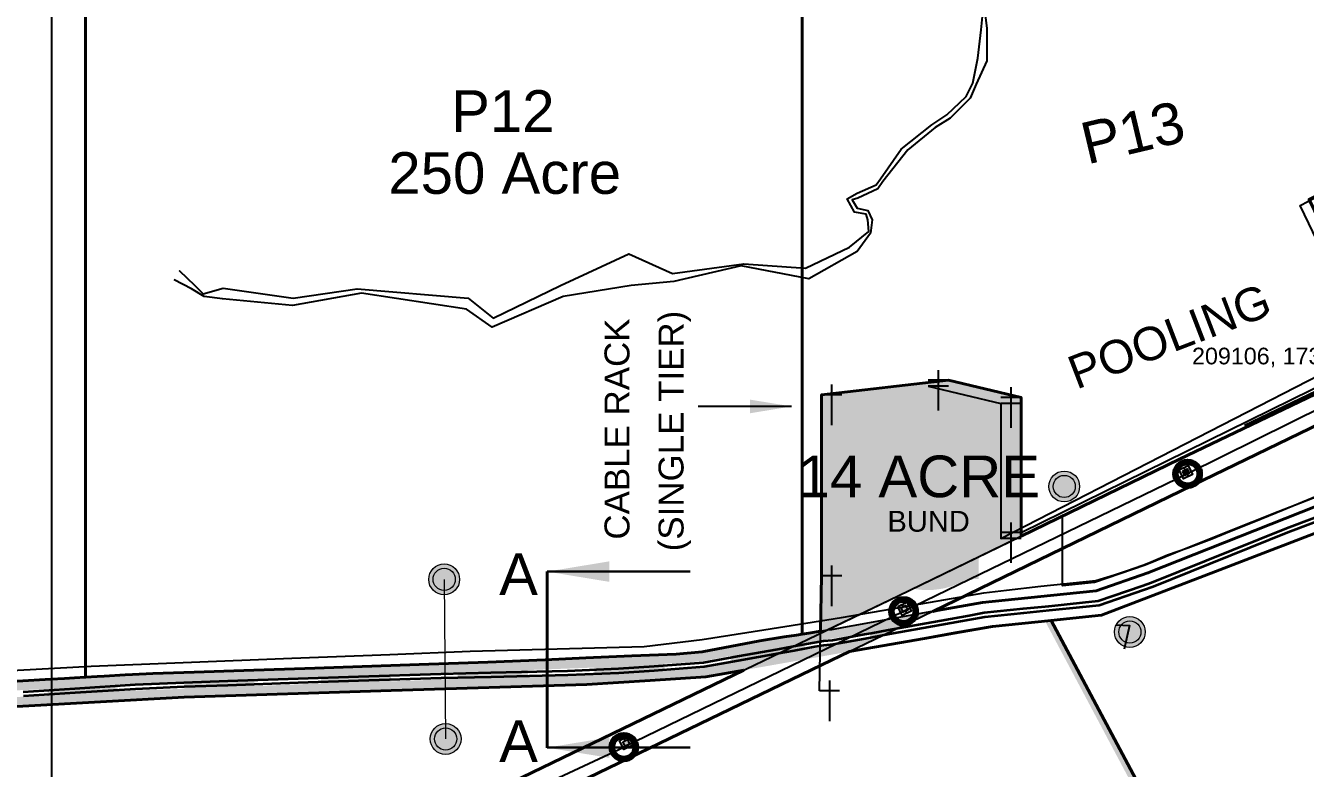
# Model space of a CAD drawing. Header units: metres. Extents: x 201400 to 215600, y 173235 to 1738400.
# Drawn here: x 207469 to 209005, y 1732892 to 1733784 of the extents above; entities that cross this region are included whole.
import ezdxf

# ---------------------------------------------------------------- set-up
doc = ezdxf.new("R2010")
doc.units = ezdxf.units.M
doc.header["$PDMODE"] = 1
doc.header["$PDSIZE"] = -10
for name, color, linetype in [('220 KV POWER LINE', 1, 'Continuous'), ('B.T. ROAD', 7, 'Continuous'), ('GRID LINES', 250, 'Continuous'), ('name power lines', 1, 'Continuous'), ('Names', 1, 'Continuous'), ('road', 10, 'Continuous')]:
    doc.layers.add(name, color=color, linetype=linetype)
doc.layers.add('250Acres', color=7, linetype='Continuous', lineweight=25)
doc.layers.add('BUND', color=7, linetype='Continuous', true_color=0x3dcfff)
doc.layers.add('STREAM', color=7, linetype='Continuous', lineweight=0, true_color=0x3dcfff)
doc.styles.get("Standard").update_dxf_attribs({"font": 'arial.ttf', "height": 50})
doc.linetypes.add('ZIGZAG', pattern='A,0.0001,-0.2,[131,ltypeshp.shx,S=0.2,R=0,X=-0.2,Y=0],-0.4,[131,ltypeshp.shx,S=0.2,R=180,X=0.2,Y=0],-0.2', length=0.8001)
doc.dimstyles.get("Standard").update_dxf_attribs({"dimtxt": 50, "dimasz": 0.18, "dimexe": 0.18, "dimexo": 0.0625, "dimgap": 0.09, "dimtad": 0, "dimtih": 1, "dimtoh": 1, "dimdec": 4, "dimzin": 0, "dimdsep": 46, "dimtxsty": 'Standard', "dimcen": 0.09, "dimadec": 0, "dimazin": 0, "dimtfac": 1, "dimtdec": 4, "dimtofl": 0, "dimtmove": 0, "dimatfit": 3, "dimfxl": 1, "dimtolj": 1, "dimtzin": 0, "dimarcsym": 0})

msp = doc.modelspace()

# ---------------------------------------------------------------- hatches: boundary and pattern name
at = {"true_color": 0xd7ecd5}
h = msp.add_hatch(color=254, dxfattribs=at)
h.dxf.hatch_style = 1
h.paths.add_polyline_path([(208663.9, 1733337.8), (208576.8, 1733358.5), (208424.4, 1733341), (208424.4, 1733123.7), (208423.1, 1733057.1), (208430.2, 1733058.2), (208516.4, 1733099.8), (208663.9, 1733171.3), (208663.9, 1733183.7)])
at = {"linetype": 'Continuous', "ltscale": 50}
msp.add_hatch(color=1, dxfattribs=at).paths.add_polyline_path([(208866, 1733246.6), (208863.4, 1733252), (208858, 1733249.4), (208860.6, 1733244)])
h = msp.add_hatch(color=253)
h.dxf.hatch_style = 1
h.paths.add_polyline_path([(207081.9, 1732996.2), (207161.6, 1732989.9), (207161, 1732982), (207081.2, 1732988.2)], flags=16)
h.paths.add_polyline_path([(206999.9, 1732993.7), (206920.2, 1733000), (206920.8, 1733008), (207000.5, 1733001.7)], flags=16)
h.paths.add_polyline_path([(207251.1, 1732985), (207285.2, 1732982.7), (207331.2, 1732983.4), (207330.7, 1732975.4), (207285, 1732974.7), (207250.6, 1732977)], flags=16)
h.paths.add_polyline_path([(206858.8, 1733003.1), (206779.1, 1733009.3), (206779.7, 1733017.3), (206859.4, 1733011)], flags=16)
h.paths.add_polyline_path([(206717.8, 1733014.1), (206638.1, 1733020.4), (206638.7, 1733028.3), (206718.5, 1733022.1)], flags=16)
h.paths.add_polyline_path([(207414.9, 1732984.6), (207494.9, 1732987.6), (207495.2, 1732979.6), (207415.2, 1732976.6)], flags=16)
h.paths.add_polyline_path([(206586.7, 1733052.4), (206582.7, 1733045.5), (206547.7, 1733065.8), (206545.6, 1733066.2), (206529.8, 1733059), (206513.1, 1733047.6), (206508.3, 1733054), (206525.9, 1733066), (206544.4, 1733074.5), (206550.4, 1733073.5)], flags=16)
h.paths.add_polyline_path([(206462.6, 1733013), (206453.6, 1733006.9), (206425.4, 1732983.1), (206413.8, 1732977.9), (206397.5, 1732974.3), (206385.1, 1732973.1), (206384.1, 1732981.1), (206396.2, 1732982.2), (206411.4, 1732985.6), (206421.2, 1732989.9), (206448.8, 1733013.2), (206458, 1733019.6)], flags=16)
h.paths.add_polyline_path([(206316.2, 1732966.6), (206228.4, 1732958.3), (206227.6, 1732966.3), (206315.5, 1732974.6)], flags=16)
h.paths.add_polyline_path([(206179, 1732966.8), (206154.4, 1732956.7), (206159.1, 1732946.7), (206163.2, 1732939.8), (206178.8, 1732901.4), (206182.9, 1732903.8), (206234.8, 1732917.7), (206331.8, 1732926.9), (206321.4, 1732956), (206399.2, 1732963.4), (206408.4, 1732965.4), (206417.2, 1732967.4), (206424.5, 1732970.6), (206431.8, 1732973.9), (206544.1, 1733054.7), (206634.6, 1733009.7), (206745.1, 1733001), (206857.5, 1732992.2), (206976.7, 1732984.2), (207080.5, 1732977.1), (207182.3, 1732970.4), (207283.3, 1732963.7), (207458.2, 1732966.8), (207541.9, 1732971.5), (207541.9, 1733002), (207527.3, 1733001.1), (207515.4, 1733000.5), (207499.1, 1732999.6), (207458.4, 1732997.3), (207444.5, 1732996.5), (207439, 1732996.2), (207432.9, 1732995.9), (207428.1, 1732995.8), (207406.7, 1732995.5), (207383.1, 1732995.1), (207319.3, 1732994.2), (207295.1, 1732993.8), (207285.5, 1732993.7), (207052.9, 1733009.1), (207035.6, 1733010.3), (206852.8, 1733022.6), (206703.2, 1733034.3), (206641.3, 1733039.2), (206605.2, 1733054.3), (206578.6, 1733069.8), (206554.2, 1733084.1), (206542.9, 1733085.8), (206520.5, 1733075.6), (206481.4, 1733048.9), (206442.1, 1733022), (206429.4, 1733011.3), (206415.3, 1732999.3), (206410.2, 1732997.1), (206407.9, 1732996), (206394.5, 1732993.1), (206371, 1732990.9), (206348.1, 1732988.7), (206325.2, 1732986.5), (206225.4, 1732977.1), (206201.5, 1732971.9)])
h = msp.add_hatch(color=253)
h.dxf.hatch_style = 1
h.paths.add_polyline_path([(208331, 1733010.4), (208457.8, 1733032.7), (208531.6, 1733068.2), (208557.9, 1733081), (208473.3, 1733065.6), (208450.6, 1733061.5), (208436.2, 1733058.8), (208431.4, 1733058.4), (208409, 1733054.9), (208394.2, 1733052.5), (208379.6, 1733050.2), (208350.2, 1733045.6), (208281.2, 1733032.2), (208249.7, 1733029.7), (208196.7, 1733027.4), (208141.4, 1733025), (208092.6, 1733022.8), (208023.8, 1733019.9), (207941.2, 1733017.1), (207815.9, 1733012.9), (207730.9, 1733010), (207671.3, 1733008), (207621.3, 1733006.3), (207597.2, 1733005.2), (207588.2, 1733004.6), (207563, 1733003.2), (207554.7, 1733002.7), (207541.9, 1733002), (207541.9, 1732971.5), (207659, 1732977.9), (207907.6, 1732985.9), (208142.4, 1732993.1), (208218.6, 1732998.1), (208285.6, 1733002.4)])
h.paths.add_polyline_path([(208071.7, 1733010.5), (208151.6, 1733013.5), (208151.9, 1733005.5), (208072, 1733002.5)], flags=16)
h.paths.add_polyline_path([(207987.4, 1733008), (207987.7, 1733000), (207907.8, 1732996.9), (207907.5, 1733004.9)], flags=16)
h.paths.add_polyline_path([(208235.8, 1733018.1), (208250.4, 1733018.7), (208282.7, 1733021.2), (208315.5, 1733027.6), (208315.8, 1733019.5), (208283.8, 1733013.3), (208269.4, 1733012.2), (208260.6, 1733011.5), (208256.6, 1733011.2), (208251.7, 1733010.8), (208242.4, 1733010.3), (208236.1, 1733010.1)], flags=16)
h.paths.add_polyline_path([(207823.2, 1733002.4), (207823.5, 1732994.4), (207743.5, 1732991.4), (207743.2, 1732999.4)], flags=16)
h.paths.add_polyline_path([(207659, 1732996.1), (207659.3, 1732988.1), (207579.4, 1732985.1), (207579, 1732993.1)], flags=16)
h.paths.add_polyline_path([(208403.3, 1733042.8), (208482.2, 1733055.7), (208483.5, 1733047.8), (208404.6, 1733034.9)], flags=16)
h = msp.add_hatch(color=253)
h.dxf.hatch_style = 1
h.paths.add_polyline_path([(208700.3, 1733070.1), (208692.8, 1733069.3), (208870.3, 1732736.1), (209427.5, 1732736.5), (209301.9, 1732693.9), (209268.2, 1732679.7), (209169.9, 1732612.5), (209169.6, 1732530.2), (209023.8, 1732541.5), (208985, 1732543.3), (208889.5, 1732547.8), (208876.2, 1732548.4), (208847.9, 1732549.1), (208804, 1732550.2), (208767.9, 1732551.1), (208637.7, 1732555.2), (208647.6, 1732419), (208649.4, 1732410.4), (208663.9, 1732232.9), (208543.6, 1732293.9), (208543.4, 1732286.2), (208671.9, 1732221), (208656.3, 1732411.3), (208654.6, 1732419.9), (208645.3, 1732548), (208767.7, 1732544.1), (208803.8, 1732543.2), (208847.8, 1732542.1), (208876, 1732541.4), (208889.2, 1732540.8), (208984.7, 1732536.3), (209023.4, 1732534.6), (209176.6, 1732522.6), (209176.9, 1732608.8), (209271.6, 1732673.5), (209304.4, 1732687.3), (209470, 1732743.5), (208874.5, 1732743.1)])
h.paths.add_polyline_path([(208855.8, 1732711.1), (208884.5, 1732722.7), (208875.9, 1732744), (208847.2, 1732732.4)], flags=25)
at = {"layer": 'name power lines', "linetype": 'Continuous', "ltscale": 190}
h = msp.add_hatch(color=1, dxfattribs=at)
h.paths.add_polyline_path([(208520, 1733085.4), (208525.4, 1733088), (208528, 1733082.6), (208522.6, 1733080)])
h.paths.add_polyline_path([(208186, 1732924.4), (208191.4, 1732927), (208194, 1732921.6), (208188.6, 1732919)])
h.paths.add_polyline_path([(207833, 1732754.4), (207838.4, 1732757), (207841, 1732751.6), (207835.6, 1732749)])
h.paths.add_polyline_path([(207429, 1732557.4), (207434.4, 1732560), (207437, 1732554.6), (207431.6, 1732552)])
h.paths.add_polyline_path([(207143, 1732420.4), (207148.4, 1732423), (207151, 1732417.6), (207145.6, 1732415)])
h.paths.add_polyline_path([(206861, 1732284.4), (206866.4, 1732287), (206869, 1732281.6), (206863.6, 1732279)])
h.paths.add_polyline_path([(206520, 1732122.4), (206525.4, 1732125), (206528, 1732119.6), (206522.6, 1732117)])
h.paths.add_polyline_path([(206095, 1731922.4), (206100.4, 1731925), (206103, 1731919.6), (206097.6, 1731917)])
h.paths.add_polyline_path([(205727, 1731742.4), (205732.4, 1731745), (205735, 1731739.6), (205729.6, 1731737)])
h.paths.add_polyline_path([(205404, 1731593.4), (205409.4, 1731596), (205412, 1731590.6), (205406.6, 1731588)])
at = {"layer": 'STREAM'}
h = msp.add_hatch(color=256, dxfattribs=at)
h.dxf.hatch_style = 1
edge = h.paths.add_edge_path()
edge.add_arc((208581, 1733230.8), 135.4, 175.2713, 228.3721)
edge.add_arc((208551.8, 1733197.9), 91.4, 228.3721, 301.1972)
edge.add_arc((208515.6, 1733185), 106, 321.9952, 395.013)
edge.add_arc((208526.6, 1733101.7), 162.8, 62.2364, 118.9814)
edge.add_arc((208449.3, 1733241.2), 3.35, 118.9814, 167.222)
h = msp.add_hatch(color=256, dxfattribs=at)
h.dxf.hatch_style = 1
edge = h.paths.add_edge_path()
edge.add_arc((208715.8, 1733230.9), 18.5, 0, 360)
edge = h.paths.add_edge_path()
edge.add_arc((208794.6, 1733056.2), 18.5, 0, 360)
h = msp.add_hatch(color=256, dxfattribs=at)
h.dxf.hatch_style = 1
edge = h.paths.add_edge_path()
edge.add_arc((207971.3, 1733119.4), 18.5, 0, 360)
edge = h.paths.add_edge_path()
edge.add_arc((207973, 1732927.8), 18.5, 0, 360)

# ---------------------------------------------------------------- linework, layer by layer
at = {"color": 1}
for p, q in [((208564.6, 1733370.7), (208564.6, 1733322.1)), ((208576.8, 1733358.5), (208552.5, 1733358.5)), ((208448.7, 1733341), (208424.4, 1733341)), ((208436.5, 1733353.2), (208436.5, 1733304.5)), ((208576.8, 1733351.3), (208552.5, 1733351.3)), ((208651.8, 1733350), (208651.8, 1733301.3)), ((208663.9, 1733337.8), (208639.6, 1733337.8)), ((208663.9, 1733330.5), (208639.6, 1733330.5)), ((208651.8, 1733187.7), (208651.8, 1733139.1)), ((208663.9, 1733175.5), (208639.6, 1733175.5)), ((208663.9, 1733168.3), (208639.6, 1733168.3)), ((208448.7, 1733123.7), (208424.4, 1733123.7)), ((208436.5, 1733135.9), (208436.5, 1733087.2)), ((208446.1, 1732985.7), (208421.8, 1732985.7)), ((208433.9, 1732997.9), (208433.9, 1732949.2))]:
    msp.add_line(p, q, dxfattribs=at)
at = {"color": 1, "linetype": 'Continuous', "ltscale": 50}
for p, q in [((208859.8, 1733252.5), (208860.7, 1733250.7)), ((208863.3, 1733245.3), (208864.2, 1733243.5)), ((208521.8, 1733088.5), (208522.7, 1733086.7)), ((208525.3, 1733081.3), (208526.2, 1733079.5)), ((208187.8, 1732927.5), (208188.7, 1732925.7)), ((208191.3, 1732920.3), (208192.2, 1732918.5))]:
    msp.add_line(p, q, dxfattribs=at)
at = {"color": 6, "flags": 128}
msp.add_lwpolyline([(209155.6, 1733946.9), (209108.2, 1733923.6), (208401, 1733923.6), (208401, 1733053.6), (208409, 1733054.9), (208430.2, 1733058.2), (208516.4, 1733099.8), (208854.4, 1733263.8), (209103, 1733382.9), (209009.8, 1733575.5), (209189.4, 1733663.5), (209194.9, 1733652.2), (209186.6, 1733663.5)], close=True, dxfattribs=at)
at = {"color": 1, "linetype": 'Continuous', "ltscale": 50, "elevation": 298.7}
msp.add_lwpolyline([(207207.3, 1732467.3), (207425.4, 1732571.8), (207829.4, 1732768.7), (208182.4, 1732938.8), (208516.4, 1733099.8), (208854.4, 1733263.8), (209190.4, 1733424.7), (209454.3, 1733554.3)], dxfattribs=at)
at = {"color": 1, "linetype": 'Continuous', "ltscale": 50}
for points in [[(209465.1, 1733520.7), (209205.6, 1733393.3), (208869.6, 1733232.2), (208531.6, 1733068.2), (208197.6, 1732907.2), (207844.6, 1732737.3), (207440.6, 1732540.2), (207217.1, 1732433.2)], [(208854, 1733250.8), (208864.8, 1733256), (208870, 1733245.2), (208859.1, 1733240), (208854, 1733250.8)], [(208858, 1733249.4), (208863.4, 1733252), (208866, 1733246.6), (208860.6, 1733244), (208858, 1733249.4)], [(208516, 1733086.8), (208526.8, 1733092), (208532, 1733081.2), (208521.1, 1733076), (208516, 1733086.8)], [(208520, 1733085.4), (208525.4, 1733088), (208528, 1733082.6), (208522.6, 1733080), (208520, 1733085.4)], [(208182, 1732925.8), (208192.8, 1732931), (208198, 1732920.2), (208187.1, 1732915), (208182, 1732925.8)], [(208186, 1732924.4), (208191.4, 1732927), (208194, 1732921.6), (208188.6, 1732919), (208186, 1732924.4)]]:
    msp.add_lwpolyline(points, dxfattribs=at)
at = {"flags": 128}
for points in [[(208552.5, 1733351.3), (208639.6, 1733330.5), (208639.6, 1733168.3), (208639.6, 1733168.3), (209082.4, 1733395.7)], [(208663.9, 1733337.8), (208663.9, 1733175.5), (209088, 1733384)], [(208421.8, 1732985.7), (208424.4, 1733123.7), (208424.4, 1733341), (208576.8, 1733358.5)], [(208576.8, 1733358.5), (208663.9, 1733337.8)]]:
    msp.add_lwpolyline(points, dxfattribs=at)
at = {"color": 7, "flags": 128}
msp.add_lwpolyline([(208663.9, 1733337.8), (208576.8, 1733358.5), (208424.4, 1733341), (208424.4, 1733123.7), (208423.1, 1733057.1), (208430.2, 1733058.2), (208516.4, 1733099.8), (208663.9, 1733171.3), (208663.9, 1733183.7)], close=True, dxfattribs=at)
msp.add_lwpolyline([(209036.8, 1733214.6), (208816.3, 1733127.2), (208754.1, 1733105.8), (208715, 1733101.8), (208617.7, 1733091.8), (208563.4, 1733082), (208473.3, 1733065.6), (208450.6, 1733061.5), (208436.2, 1733058.8), (208431.4, 1733058.4), (208409, 1733054.9), (208394.2, 1733052.5), (208379.6, 1733050.2), (208350.2, 1733045.6), (208281.2, 1733032.2), (208249.7, 1733029.7), (208196.7, 1733027.4), (208141.4, 1733025), (208092.6, 1733022.8), (208023.8, 1733019.9), (207941.2, 1733017.1), (207815.9, 1733012.9), (207730.9, 1733010), (207671.3, 1733008), (207621.3, 1733006.3), (207597.2, 1733005.2), (207588.2, 1733004.6), (207563, 1733003.2), (207554.7, 1733002.7), (207541.9, 1733002), (207527.3, 1733001.1), (207515.4, 1733000.5), (207499.1, 1732999.6), (207458.4, 1732997.3)])
at = {"color": 5}
msp.add_point((208700.3, 1733070.1), dxfattribs=at)
at = {"color": 2}
msp.add_point((208584, 1733054), dxfattribs=at)
msp.add_point((208584, 1733054), dxfattribs=at)
at = {"color": 6}
msp.add_point((208584, 1733054), dxfattribs=at)
at = {"color": 5, "lineweight": 35}
for p in [(208330, 1733010), (207631, 1732976)]:
    msp.add_point(p, dxfattribs=at)
at = {"layer": '220 KV POWER LINE', "linetype": 'ZIGZAG', "ltscale": 50}
for points, elevation in [([(210506, 1734029), (210213, 1733888), (209843, 1733713), (209473, 1733544), (209193, 1733409), (208864, 1733246), (208523, 1733081), (208187, 1732918)], 283.8), ([(210506, 1734029), (210213, 1733888), (209843, 1733713), (209473, 1733544), (209193, 1733409), (208864, 1733246), (208523, 1733081), (208187, 1732918)], 283.8), ([(207838.1, 1732755), (208187, 1732918)], 287.1), ([(207838.1, 1732755), (208187, 1732918)], 287.1)]:
    msp.add_lwpolyline(points, dxfattribs=dict(at, elevation=elevation))
at = {"layer": '220 KV POWER LINE', "color": 7, "elevation": 309.5, "flags": 128}
msp.add_lwpolyline([(208094.8, 1733128.7), (208094.8, 1732917.9)], dxfattribs=at)
at = {"layer": '220 KV POWER LINE', "linetype": 'ZIGZAG', "lineweight": 140, "ltscale": 25}
for centre in [(208864, 1733246, 283.8), (208864, 1733246, 283.8), (208864, 1733246, 283.8), (208523, 1733081, 283.8), (208523, 1733081, 283.8), (208523, 1733081, 283.8), (208187, 1732918, 283.8), (208187, 1732918, 283.8), (208187, 1732918, 283.8)]:
    msp.add_circle(centre, 14.4, dxfattribs=at)
at = {"layer": '250Acres', "color": 5, "lineweight": 40, "flags": 128}
for points in [[(207458.4, 1732997.3), (207499.1, 1732999.6), (207515.4, 1733000.5), (207527.3, 1733001.1), (207540.5, 1733001.9), (207540.5, 1734278.6), (207450.6, 1734295.3)], [(208583.5, 1733054.8), (208583.5, 1733054.8), (208629.6, 1733062.9), (208700.3, 1733070.1), (208711.1, 1733071.2), (208760.5, 1733076.3), (208902.8, 1733131), (209046.3, 1733186.1), (209340.7, 1733275.9), (209383.6, 1733291.1), (209467.4, 1733320.6), (209497.8, 1733331.2), (209669.2, 1733391.4), (209696.2, 1733402.4)], [(209470, 1732743.5), (208874.5, 1732743.1), (208700.3, 1733070.1), (208711.1, 1733071.2), (208760.5, 1733076.3), (208902.8, 1733131), (209046.3, 1733186.1)], [(207216.7, 1732433), (208424.7, 1733016.7), (208457.8, 1733032.7), (208548, 1733048.5), (208583.5, 1733054.8), (208629.6, 1733062.9), (208700.3, 1733070.1), (208874.5, 1732743.1), (209470, 1732743.5)], [(208874.5, 1732743.1), (208700.3, 1733070.1), (208629.6, 1733062.9), (208584.8, 1733055), (208548, 1733048.5), (208457.8, 1733032.7), (208424.7, 1733016.7), (207216.7, 1732433), (207333.8, 1732103.7)]]:
    msp.add_lwpolyline(points, dxfattribs=at)
for points in [[(208401, 1734118.5), (207540.5, 1734278.6), (207540.5, 1733001.9), (207554.7, 1733002.7), (207563, 1733003.2), (207588.2, 1733004.6), (207597.2, 1733005.2), (207621.3, 1733006.3), (207671.3, 1733008), (207730.9, 1733010), (207815.9, 1733012.9), (207941.2, 1733017.1), (208023.8, 1733019.9), (208092.6, 1733022.8), (208141.4, 1733025), (208196.7, 1733027.4), (208249.7, 1733029.7), (208281.2, 1733032.2), (208350.2, 1733045.6), (208379.6, 1733050.2), (208394.2, 1733052.5), (208401, 1733053.6)], [(209194.9, 1733652.2), (209186.6, 1733663.5), (209155.6, 1733946.9), (209108.2, 1733923.6), (208401, 1733923.6), (208401, 1733562.2), (208401, 1733053.6), (208409, 1733054.9), (208423.1, 1733057.1), (208424.4, 1733123.7), (208424.4, 1733341), (208576.8, 1733358.5), (208663.9, 1733337.8), (208663.9, 1733183.7), (208663.9, 1733171.3), (208854.4, 1733263.8), (209103, 1733382.9), (209009.8, 1733575.5), (209189.4, 1733663.5)], [(209358.1, 1733314.6), (209297.7, 1733439.5), (209205, 1733394.6), (208869.6, 1733232.2), (208557.9, 1733081), (208563.4, 1733082), (208617.7, 1733091.8), (208715, 1733101.8), (208754.1, 1733105.8), (208816.3, 1733127.2), (209036.8, 1733214.6), (209057, 1733220.7), (209077.5, 1733226.8), (209098, 1733233), (209143.2, 1733246.6), (209197.3, 1733262.8), (209294.3, 1733293)], [(208331, 1733010.4), (208285.6, 1733002.4), (208218.6, 1732998.1), (208142.4, 1732993.1), (207907.6, 1732985.9), (207659, 1732977.9), (207458.2, 1732966.8), (207283.3, 1732963.7), (207182.3, 1732970.4), (207080.5, 1732977.1), (207021.6, 1732981.1), (207204.8, 1732466.3)]]:
    msp.add_lwpolyline(points, close=True, dxfattribs=at)
at = {"layer": '250Acres', "color": 2, "lineweight": 40, "flags": 128}
msp.add_lwpolyline([(208583.5, 1733054.8), (208583.5, 1733054.8), (208629.6, 1733062.9), (208700.3, 1733070.1), (208711.1, 1733071.2), (208760.5, 1733076.3), (208902.8, 1733131), (209046.3, 1733186.1), (209340.7, 1733275.9), (209383.6, 1733291.1), (209467.4, 1733320.6), (209497.8, 1733331.2), (209669.2, 1733391.4), (209696.2, 1733402.4)], dxfattribs=at)
at = {"layer": '250Acres', "color": 5, "lineweight": 40, "elevation": 309.5, "flags": 128}
msp.add_lwpolyline([(208094.8, 1733128.7), (208094.9, 1732917.2)], dxfattribs=at)
at = {"layer": '250Acres', "color": 6, "lineweight": 40, "flags": 128}
msp.add_lwpolyline([(208700.3, 1733070.1), (208700.3, 1733070.1)], close=True, dxfattribs=at)
at = {"layer": 'B.T. ROAD', "linetype": 'Continuous', "lineweight": 35, "elevation": 309.5}
for points in [[(207465.8, 1732984.5), (207527.9, 1732988.4), (207600.4, 1732993.1), (207658.9, 1732995.7), (207711.4, 1732997.5), (207796, 1733000.4), (207868.4, 1733002.9), (207967.4, 1733006), (208027.4, 1733007.5), (208119.4, 1733009.7), (208180.8, 1733012.3), (208223.3, 1733015), (208282.6, 1733019.7), (208323.3, 1733027), (208372.1, 1733035.7), (208390.6, 1733039), (208415.5, 1733043.5), (208426.6, 1733045.5), (208437.7, 1733046.4), (208476, 1733053.4), (208484.1, 1733054.9), (208504.9, 1733058.7), (208556.9, 1733068.1), (208601.7, 1733076.2), (208619.6, 1733079.5), (208666.6, 1733084.3), (208697.2, 1733087.4), (208737.7, 1733091.5), (208756.6, 1733093.5), (208809.4, 1733111.7), (208820.7, 1733115.5), (208982.6, 1733180.7), (209041, 1733202.8)], [(207465.8, 1732984.5), (207527.9, 1732988.4), (207600.4, 1732993.1), (207658.9, 1732995.7), (207711.4, 1732997.5), (207796, 1733000.4), (207868.4, 1733002.9), (207967.4, 1733006), (208027.4, 1733007.5), (208119.4, 1733009.7), (208180.8, 1733012.3), (208223.3, 1733015), (208282.6, 1733019.7), (208323.3, 1733027), (208372.1, 1733035.7), (208390.6, 1733039), (208415.5, 1733043.5), (208426.6, 1733045.5), (208437.7, 1733046.4), (208476, 1733053.4), (208484.1, 1733054.9), (208504.9, 1733058.7), (208556.9, 1733068.1), (208601.7, 1733076.2), (208619.6, 1733079.5), (208666.6, 1733084.3), (208697.2, 1733087.4), (208737.7, 1733091.5), (208756.6, 1733093.5), (208809.4, 1733111.7), (208820.7, 1733115.5), (208982.6, 1733180.7), (209041, 1733202.8)], [(207466, 1732979.5), (207528.2, 1732983.5), (207600.7, 1732988.1), (207659.1, 1732990.7), (207711.6, 1732992.5), (207796.1, 1732995.4), (207868.6, 1732997.9), (207967.6, 1733001), (208027.6, 1733002.5), (208119.6, 1733004.7), (208181.1, 1733007.3), (208223.6, 1733010.1), (208283.3, 1733014.8), (208324.2, 1733022.1), (208373, 1733030.8), (208391.5, 1733034.1), (208416.3, 1733038.6), (208427.2, 1733040.5), (208438.3, 1733041.4), (208476.9, 1733048.5), (208485, 1733050), (208505.8, 1733053.8), (208557.8, 1733063.2), (208602.6, 1733071.3), (208620.3, 1733074.5), (208667.1, 1733079.3), (208697.7, 1733082.4), (208738.2, 1733086.6), (208757.6, 1733088.5), (208811, 1733106.9), (208822.5, 1733110.9), (208984.4, 1733176), (209042.6, 1733198.1)], [(207466, 1732979.5), (207528.2, 1732983.5), (207600.7, 1732988.1), (207659.1, 1732990.7), (207711.6, 1732992.5), (207796.1, 1732995.4), (207868.6, 1732997.9), (207967.6, 1733001), (208027.6, 1733002.5), (208119.6, 1733004.7), (208181.1, 1733007.3), (208223.6, 1733010.1), (208283.3, 1733014.8), (208324.2, 1733022.1), (208373, 1733030.8), (208391.5, 1733034.1), (208416.3, 1733038.6), (208427.2, 1733040.5), (208438.3, 1733041.4), (208476.9, 1733048.5), (208485, 1733050), (208505.8, 1733053.8), (208557.8, 1733063.2), (208602.6, 1733071.3), (208620.3, 1733074.5), (208667.1, 1733079.3), (208697.7, 1733082.4), (208738.2, 1733086.6), (208757.6, 1733088.5), (208811, 1733106.9), (208822.5, 1733110.9), (208984.4, 1733176), (209042.6, 1733198.1)]]:
    msp.add_lwpolyline(points, dxfattribs=at)
at = {"layer": 'BUND', "const_width": 10}
for points, elevation in [([(208608, 1733120), (208608, 1733146), (208619, 1733199), (208623, 1733227.9), (208613.5, 1733241.1), (208603, 1733244), (208584.6, 1733259), (208574, 1733259), (208519, 1733264), (208490, 1733268), (208474, 1733266), (208449.1, 1733250.9), (208448, 1733240)], 296.3), ([(208608, 1733120), (208608, 1733146), (208619, 1733199), (208623, 1733227.9), (208613.5, 1733241.1), (208603, 1733244), (208584.6, 1733259), (208574, 1733259), (208519, 1733264), (208490, 1733268), (208474, 1733266), (208449.1, 1733250.9), (208448, 1733240)], 296.3), ([(208608, 1733120), (208608, 1733146), (208619, 1733199), (208623, 1733227.9), (208613.5, 1733241.1), (208603, 1733244), (208584.6, 1733259), (208574, 1733259), (208519, 1733264), (208490, 1733268), (208474, 1733266), (208449.1, 1733250.9), (208448, 1733240)], 296.3), ([(208450, 1733240), (208451, 1733248), (208475, 1733264), (208489, 1733266), (208520, 1733260), (208575.1, 1733257), (208599, 1733241), (208617.2, 1733226.9), (208615, 1733197), (208603, 1733145), (208601, 1733119)], 297.7), ([(208450, 1733240), (208451, 1733248), (208475, 1733264), (208489, 1733266), (208520, 1733260), (208575.1, 1733257), (208599, 1733241), (208617.2, 1733226.9), (208615, 1733197), (208603, 1733145), (208601, 1733119)], 297.7), ([(208450, 1733240), (208451, 1733248), (208475, 1733264), (208489, 1733266), (208520, 1733260), (208575.1, 1733257), (208599, 1733241), (208617.2, 1733226.9), (208615, 1733197), (208603, 1733145), (208601, 1733119)], 297.7)]:
    msp.add_lwpolyline(points, dxfattribs=dict(at, elevation=elevation))
at = {"layer": 'GRID LINES', "color": 9, "linetype": 'Continuous'}
msp.add_line((207500, 1738300), (207500, 1730460), dxfattribs=at)
msp.add_line((207500, 1738300), (207500, 1730460), dxfattribs=at)
at = {"layer": 'name power lines', "color": 1, "linetype": 'Continuous', "ltscale": 50}
for points in [[(209465.1, 1733520.7), (208713.9, 1733156.5), (208713.9, 1733195.6), (208779.3, 1733227.3), (208802.3, 1733238.5), (208832.6, 1733253.2), (208859.1, 1733266), (208880.2, 1733276.1), (208899.2, 1733285.2), (208918, 1733294.2), (208942, 1733305.7), (209001.8, 1733334.4), (209091.3, 1733377.3), (209248.4, 1733453.3), (209430.2, 1733542.5), (209430.2, 1733542.5), (209438.4, 1733527.5), (209465.1, 1733520.7)], [(209354, 1733323.2), (209264.2, 1733293.6), (209214.5, 1733278.4), (209165.1, 1733263.5), (209115.7, 1733248.7), (209074.6, 1733236.4), (209033.6, 1733224.1), (208972.8, 1733200.3), (208912.1, 1733176.6), (208862.4, 1733156.6), (208812.8, 1733136.6), (208782.4, 1733126.1), (208752, 1733115.6), (208713.9, 1733111.7), (208713.9, 1733133), (208713.9, 1733156.5), (209425.8, 1733501.6)]]:
    msp.add_lwpolyline(points, dxfattribs=at)
at = {"layer": 'road', "color": 6}
for points in [[(209045.3, 1733472.4), (208999, 1733568.2), (209100.2, 1733621)], [(207415.1, 1733007.9), (207547.6, 1733015.1), (207657.9, 1733019.7), (207788.3, 1733024.8), (207906.1, 1733029.3), (208002.4, 1733033), (208107, 1733036), (208211.5, 1733038.9), (208281.1, 1733047.3), (208355.3, 1733058.7), (208448.4, 1733073.5), (208520.6, 1733086), (208573.7, 1733095.1), (208619.1, 1733103.4), (208646.3, 1733106.5), (208687.9, 1733111.1), (208753.6, 1733117.9), (208776.2, 1733125), (208790.6, 1733129.5), (208810.2, 1733136.5), (208820, 1733140.3), (208839.8, 1733148.7), (208864.1, 1733157.4), (208893.1, 1733168), (208916.4, 1733177.6), (208943.4, 1733188.6), (208978.5, 1733203), (209036.7, 1733226.8)]]:
    msp.add_lwpolyline(points, dxfattribs=at)
at = {"layer": 'road'}
for points in [[(209037.4, 1733354.7), (208932.3, 1733303.9)], [(208778.3, 1733064.9), (208794.3, 1733064.1), (208787.6, 1733035.4)]]:
    msp.add_lwpolyline(points, dxfattribs=at)
at = {"layer": 'STREAM'}
msp.add_line((207971.3, 1733119.4), (207973, 1732927.8), dxfattribs=at)
for points, elevation in [([(208620, 1733803), (208623, 1733781), (208623, 1733742), (208610, 1733714), (208603, 1733697), (208579, 1733673), (208561, 1733662), (208528, 1733635), (208497.9, 1733597), (208492, 1733588), (208468, 1733577), (208461, 1733574.9), (208467.1, 1733565), (208480, 1733562), (208485, 1733551), (208483, 1733535), (208467, 1733513), (208409, 1733480), (208328, 1733495.9), (208247.1, 1733477), (208196, 1733472), (208114.3, 1733459), (208029, 1733422), (207998.1, 1733443.9), (207872, 1733463), (207789, 1733448), (207705.1, 1733456), (207683, 1733459), (207668.1, 1733468.1), (207647, 1733479)], 281.5), ([(207653.1, 1733490), (207672.1, 1733472.1), (207682, 1733462), (207706, 1733468.9), (207790.1, 1733457), (207867, 1733468), (208000, 1733456.9), (208030, 1733433), (208111, 1733472), (208193, 1733510), (208245.3, 1733486.5), (208331, 1733498), (208405.1, 1733493), (208458, 1733518), (208481, 1733537), (208479.9, 1733551), (208478, 1733557.9), (208463.9, 1733560), (208455, 1733576), (208467, 1733582.9), (208490, 1733593), (208495, 1733600), (208520, 1733636), (208557, 1733665), (208575, 1733677), (208598, 1733699), (208606, 1733715), (208612, 1733744.9), (208616, 1733779), (208618, 1733799)], 298.1)]:
    msp.add_lwpolyline(points, dxfattribs=dict(at, elevation=elevation))
at = {"layer": 'STREAM', "linetype": 'Continuous', "lineweight": 25}
for points, elevation in [([(208620, 1733803), (208623, 1733781), (208623, 1733742), (208610, 1733714), (208603, 1733697), (208579, 1733673), (208561, 1733662), (208528, 1733635), (208497.9, 1733597), (208492, 1733588), (208468, 1733577), (208461, 1733574.9), (208467.1, 1733565), (208480, 1733562), (208485, 1733551), (208483, 1733535), (208467, 1733513), (208409, 1733480), (208328, 1733495.9), (208247.1, 1733477), (208196, 1733472), (208114.3, 1733459), (208029, 1733422), (207998.1, 1733443.9), (207872, 1733463), (207789, 1733448), (207705.1, 1733456), (207683, 1733459), (207668.1, 1733468.1), (207647, 1733479)], 281.5), ([(208620, 1733803), (208623, 1733781), (208623, 1733742), (208610, 1733714), (208603, 1733697), (208579, 1733673), (208561, 1733662), (208528, 1733635), (208497.9, 1733597), (208492, 1733588), (208468, 1733577), (208461, 1733574.9), (208467.1, 1733565), (208480, 1733562), (208485, 1733551), (208483, 1733535), (208467, 1733513), (208409, 1733480), (208328, 1733495.9), (208247.1, 1733477), (208196, 1733472), (208114.3, 1733459), (208029, 1733422), (207998.1, 1733443.9), (207872, 1733463), (207789, 1733448), (207705.1, 1733456), (207683, 1733459), (207668.1, 1733468.1), (207647, 1733479)], 281.5), ([(208620, 1733803), (208623, 1733781), (208623, 1733742), (208610, 1733714), (208603, 1733697), (208579, 1733673), (208561, 1733662), (208528, 1733635), (208497.9, 1733597), (208492, 1733588), (208468, 1733577), (208461, 1733574.9), (208467.1, 1733565), (208480, 1733562), (208485, 1733551), (208483, 1733535), (208467, 1733513), (208409, 1733480), (208328, 1733495.9), (208247.1, 1733477), (208196, 1733472), (208114.3, 1733459), (208029, 1733422), (207998.1, 1733443.9), (207872, 1733463), (207789, 1733448), (207705.1, 1733456), (207683, 1733459), (207668.1, 1733468.1), (207647, 1733479)], 281.5), ([(207653.1, 1733490), (207672.1, 1733472.1), (207682, 1733462), (207706, 1733468.9), (207790.1, 1733457), (207867, 1733468), (208000, 1733456.9), (208030, 1733433), (208111, 1733472), (208193, 1733510), (208245.3, 1733486.5), (208331, 1733498), (208405.1, 1733493), (208458, 1733518), (208481, 1733537), (208479.9, 1733551), (208478, 1733557.9), (208463.9, 1733560), (208455, 1733576), (208467, 1733582.9), (208490, 1733593), (208495, 1733600), (208520, 1733636), (208557, 1733665), (208575, 1733677), (208598, 1733699), (208606, 1733715), (208612, 1733744.9), (208616, 1733779), (208618, 1733799)], 298.1), ([(207653.1, 1733490), (207672.1, 1733472.1), (207682, 1733462), (207706, 1733468.9), (207790.1, 1733457), (207867, 1733468), (208000, 1733456.9), (208030, 1733433), (208111, 1733472), (208193, 1733510), (208245.3, 1733486.5), (208331, 1733498), (208405.1, 1733493), (208458, 1733518), (208481, 1733537), (208479.9, 1733551), (208478, 1733557.9), (208463.9, 1733560), (208455, 1733576), (208467, 1733582.9), (208490, 1733593), (208495, 1733600), (208520, 1733636), (208557, 1733665), (208575, 1733677), (208598, 1733699), (208606, 1733715), (208612, 1733744.9), (208616, 1733779), (208618, 1733799)], 298.1), ([(207653.1, 1733490), (207672.1, 1733472.1), (207682, 1733462), (207706, 1733468.9), (207790.1, 1733457), (207867, 1733468), (208000, 1733456.9), (208030, 1733433), (208111, 1733472), (208193, 1733510), (208245.3, 1733486.5), (208331, 1733498), (208405.1, 1733493), (208458, 1733518), (208481, 1733537), (208479.9, 1733551), (208478, 1733557.9), (208463.9, 1733560), (208455, 1733576), (208467, 1733582.9), (208490, 1733593), (208495, 1733600), (208520, 1733636), (208557, 1733665), (208575, 1733677), (208598, 1733699), (208606, 1733715), (208612, 1733744.9), (208616, 1733779), (208618, 1733799)], 298.1)]:
    msp.add_lwpolyline(points, dxfattribs=dict(at, elevation=elevation))
at = {"layer": 'STREAM'}
for centre, radius in [((208715.8, 1733230.9), 18.5), ((208715.8, 1733230.9), 13.3), ((207971.3, 1733119.4), 18.5), ((207971.3, 1733119.4), 13.3), ((208794.6, 1733056.2), 18.5), ((208794.6, 1733056.2), 13.3), ((207973, 1732927.8), 18.5), ((207973, 1732927.8), 13.3)]:
    msp.add_circle(centre, radius, dxfattribs=at)

# ---------------------------------------------------------------- texts
at = {"layer": '250Acres', "linetype": 'Continuous', "lineweight": 40, "ltscale": 50}
for s, p in [('P12', (207979.6, 1733656.6)), ('250 Acre', (207904.2, 1733582.2)), ('14 ACRE', (208395.6, 1733218))]:
    msp.add_text(s, height=50, dxfattribs=at).set_placement(p)
for s, height, rotation, p in [('P13', 50, 13.3392, (208743.3, 1733617.3)), ('POOLING ', 40, 21.0536, (208730.5, 1733347))]:
    msp.add_text(s, height=height, rotation=rotation, dxfattribs=at).set_placement(p)
at = {"layer": 'BUND'}
msp.add_text('BUND', height=25, dxfattribs=at).set_placement((208503.5, 1733176.6, -286.2))
msp.add_text('BUND', height=25, dxfattribs=at).set_placement((208503.5, 1733176.6, -286.2))
msp.add_text('BUND', height=25, dxfattribs=at).set_placement((208503.5, 1733176.6, -286.2))
at = {"layer": 'Names', "color": 0, "linetype": 'Continuous', "ltscale": 50}
for s, p in [('CABLE RACK ', (208193.8, 1733167.1, 288)), ('(SINGLE TIER) ', (208258.7, 1733153.1, 288))]:
    msp.add_text(s, height=30, rotation=90, dxfattribs=at).set_placement(p)
at = {"layer": 'Names', "color": 7, "linetype": 'Continuous', "ltscale": 50}
msp.add_text(' 209106, 1733389', height=20, dxfattribs=at).set_placement((208861.5, 1733377.5))
at = {"layer": 'Names', "color": 0, "linetype": 'Continuous', "ltscale": 50}
for p in [(208037.3, 1733100.5, 619), (208037.3, 1732900.1, 619)]:
    msp.add_text('A', height=50, dxfattribs=at).set_placement(p)

# ---------------------------------------------------------------- leaders
at = {"layer": 'name power lines', "color": 7, "linetype": 'Continuous', "ltscale": 190}
msp.add_leader([(208388.4, 1733327), (208276.3, 1733326.9)], dimstyle='Standard', override={"dimtxt": 24, "dimasz": 50}, dxfattribs=at)
at = {"layer": 'name power lines', "color": 7, "linetype": 'Continuous', "ltscale": 50}
for points in [[(208094.8, 1733128.7, 309.5), (208266.5, 1733128.7, 309.5), (208094.8, 1733128.7, 309.5)], [(208094.8, 1732917.4, 309.5), (208266.5, 1732917.4, 309.5), (208094.8, 1732917.4, 309.5)]]:
    msp.add_leader(points, dimstyle='Standard', override={"dimtxt": 24, "dimasz": 75}, dxfattribs=at)

doc.saveas('drawing.dxf')
